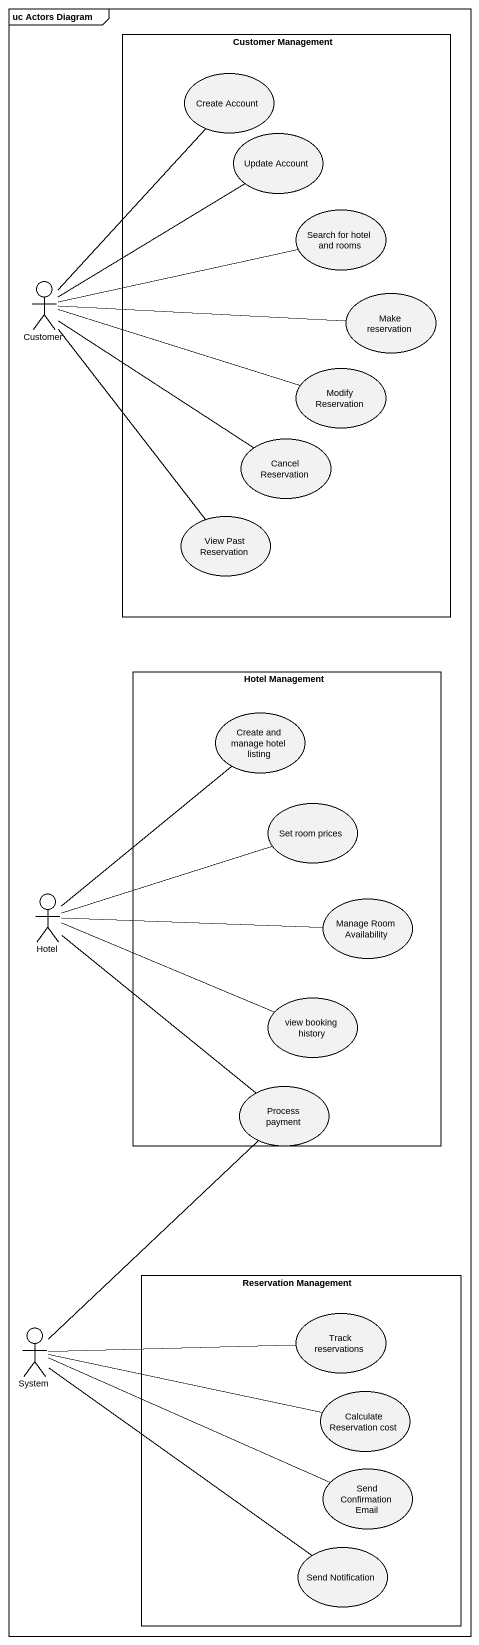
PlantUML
@startuml
mainframe uc Actors Diagram
rectangle "Customer Management" as Customer_Management {
  usecase "Create Account" as Create_Account
  usecase "Update Account" as Update_Account
  usecase "Search for hotel and rooms" as Search_for_hotel_and_rooms
  usecase "Make reservation" as Make_reservation
  usecase "Modify Reservation" as Modify_Reservation
  usecase "Cancel Reservation" as Cancel_Reservation
  usecase "View Past Reservation" as View_Past_Reservation
}
actor Customer
rectangle "Hotel Management" as Hotel_Management {
  usecase "Create and manage hotel listing" as Create_and_manage_hotel
  usecase "Set room prices" as Set_room_prices
  usecase "Manage Room Availability" as Manage_Room_Availability
  usecase "view booking history" as view_booking_history
  usecase "Process payment" as Process_payment
}
actor Hotel
rectangle "Reservation Management" as Reservation_Management {
  usecase "Track reservations" as Track_reservations
  usecase "Calculate Reservation cost" as Calculate_Reservation_cost
  usecase "Send Confirmation Email" as Send_Confirmation_Email
  usecase "Send Notification" as Send_Notification
}
actor System
Customer -up- Create_Account
Customer -up- Update_Account
Customer -right- Search_for_hotel_and_rooms
Customer -right- Make_reservation
Customer -right- Modify_Reservation
Customer -- Cancel_Reservation
Customer -- View_Past_Reservation
Hotel -up- Create_and_manage_hotel
Hotel -right- Set_room_prices
Hotel -right- Manage_Room_Availability
Hotel -right- view_booking_history
Hotel -- Process_payment
System -up- Process_payment
System -right- Track_reservations
System -right- Calculate_Reservation_cost
System -right- Send_Confirmation_Email
System -- Send_Notification
@enduml
